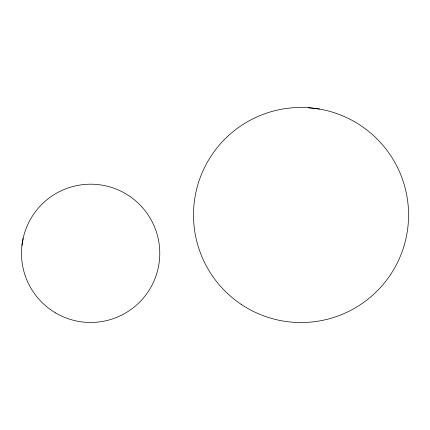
<?xml version="1.0" encoding="UTF-8"?>
<svg xmlns="http://www.w3.org/2000/svg" width="430" height="430" viewBox="0 0 430 430"><rect width="100%" height="100%" fill="white"/><g stroke="black" fill="none" stroke-linecap="round" stroke-linejoin="round"><path stroke-width="0.64" d="M21.941 245.508L23.134 238.37M308.31 107.704L319.485 109.053M241.079 304.279A107.543 107.543 0 0 0 408.328 222.278A107.543 107.543 0 0 0 253.689 118.444A107.543 107.543 0 0 0 241.079 304.279M55.551 312.906A69.139 69.139 0 0 0 159.772 253.931A69.139 69.139 0 0 0 56.588 193.156A69.139 69.139 0 0 0 55.551 312.906"/></g></svg>
